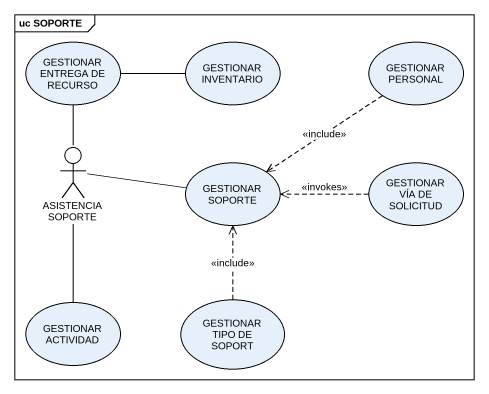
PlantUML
@startuml
mainframe uc SOPORTE
usecase "GESTIONAR ENTREGA DE RECURSO" as GESTIONAR_ENTREGA_DE_RECURSO
usecase "GESTIONAR INVENTARIO" as GESTIONAR_INVENTARIO
usecase "GESTIONAR PERSONAL" as GESTIONAR_PERSONAL
actor "ASISTENCIA SOPORTE" as ASISTENCIA_SOPORTE
usecase "GESTIONAR SOPORTE" as GESTIONAR_SOPORTE
usecase "GESTIONAR VÍA DE SOLICITUD" as GESTIONAR_VÍA_DE_SOLICITUD
usecase "GESTIONAR ACTIVIDAD" as GESTIONAR_ACTIVIDAD
usecase "GESTIONAR TIPO DE SOPORT" as GESTIONAR_TIPO_DE_SOPORT
GESTIONAR_ENTREGA_DE_RECURSO -right- GESTIONAR_INVENTARIO
GESTIONAR_PERSONAL ..> GESTIONAR_SOPORTE : <<include>>
ASISTENCIA_SOPORTE -up- GESTIONAR_ENTREGA_DE_RECURSO
ASISTENCIA_SOPORTE -right- GESTIONAR_SOPORTE
ASISTENCIA_SOPORTE -- GESTIONAR_ACTIVIDAD
GESTIONAR_VÍA_DE_SOLICITUD .left.> GESTIONAR_SOPORTE : <<invokes>>
GESTIONAR_TIPO_DE_SOPORT .up.> GESTIONAR_SOPORTE : <<include>>
@enduml
